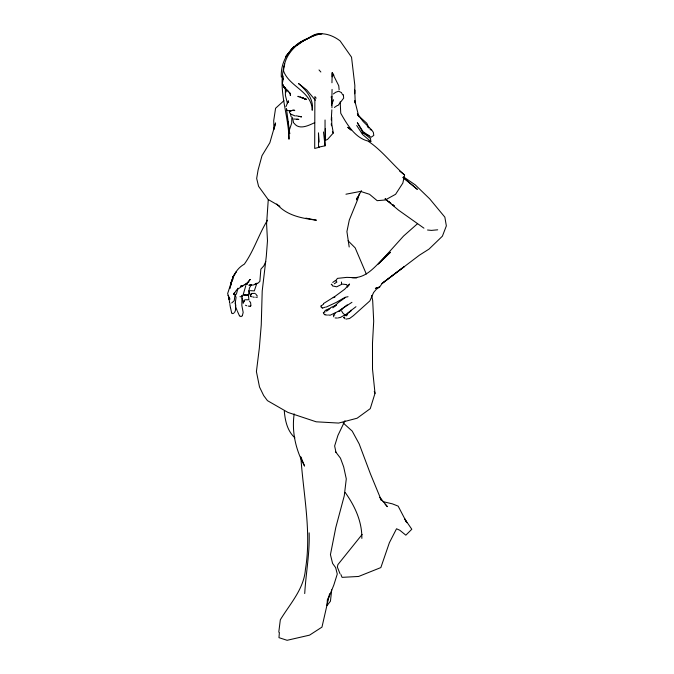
<?xml version="1.0" encoding="UTF-8"?>
<svg xmlns="http://www.w3.org/2000/svg" width="674" height="674" viewBox="0 0 674 674"><rect width="100%" height="100%" fill="white"/><g stroke="black" fill="none" stroke-linecap="round" stroke-linejoin="round"><path stroke-width="1.01" d="M332.156 76.87L332.189 72.682L333.908 75.269M332.063 89.406L331.734 105.422M332.198 103.459L332.223 101.808M354.634 93.762L354.718 89.895L355.282 103.181L354.895 101.378M331.953 82.767L332.189 72.682L338.752 85.75L339.132 89.752M291.859 116.99L291.707 123.064L288.944 131.337L289.761 133.696L286.425 108.447M354.65 93.56L354.853 85.556L351.533 57.164L340.1 40.895C331.296 34.079 318.743 30.482 309.147 37.837M309.13 532.839C309.838 553.261 305.878 573.288 304.724 593.558M281.336 77.139C280.224 59.691 292.061 44.071 308.288 38.342L299.264 43.01L295.557 46.068M319.147 142.079L318.473 132.904L318.575 147.168L325.045 145.803L325.045 119.997M331.852 109.828L331.263 119.972M331.962 107.747L331.718 96.559M327.37 599.683L326.983 605.648L330.445 601.2L331.709 589.86M343.572 317.547L345.037 318.794M229.531 302.028L229.455 303.047L230.095 303.275M290.469 93.442L290.342 95.565L290.149 93.644L284.184 87.039L285.481 88.294M289.584 110.848L289.466 112.364L290.502 113.99L295.212 115.995M279.373 632.557L278.969 637.663L287.099 640.3L309.577 635.135L321.97 627.115L329.578 593.727M294.184 413.887C291.547 431.933 295.835 450.224 304.589 466.079L301.202 457.705M278.783 632.136L280.325 619.794C290.09 603.719 303.932 589.025 305.423 569.437C311.641 531.904 303.351 494.261 300.823 456.77M268.244 199.925L266.592 223.928L267.485 240.736L266.297 256.331L262.211 290.966L261.251 324.978L259.33 348.121L256.415 371.601L259.507 386.977L263.66 395.545L267.435 400.634L287.882 412.395L316.199 421.806L338.651 423.07L357.11 418.217L370.262 408.638L375.014 393.304L372.511 369.066L372.495 343.1L373.699 321.237L372.68 300.486L371.644 295.524M230.095 288.421L231.022 282.263L233.128 278.893M257.333 297.242L255.758 297.259M248.832 290.604L250.442 295.659L251.832 293.426M284.74 63.92C276.963 88.808 288.683 114.016 288.986 139.198L288.346 121.901M351.019 310.15L350.851 311.203L348.306 312.778L346.343 315.853L347.565 313.966L344.81 315.676M333.335 315.508L333.782 316.839M282.516 82.472L283.307 78.748L283.223 79.557L283.147 75.968M368.358 141.329C382.141 150.58 392.133 164.17 404.585 174.962L402.833 183.101L395.596 194.289L385.275 199.976L377.179 200.675L369.495 194.272L360.531 191.399L345.947 194.213M242.328 315.761L243.171 312.424L241.848 305.465L241.924 298.279M274.183 128.658L275.556 122.938L269.844 142.778L261.992 155.669L258.1 169.958L256.668 178.442L258.563 186.31L268.1 199.462L279.887 206.278M237.939 288.211L236.515 293.763L235.352 295.397L236.06 297.461L235.192 303.435L235.765 305.052L235.42 310.588L234.594 312.45M332.071 103.577L333.588 99.752M328.398 597.442L327.572 600.374L333.798 585.116L337.278 574.046L335.652 567.651L332.585 563.397L330.437 554.618L335.795 527.498L344.279 495.761L346.284 478.885L343.664 466.838L340.463 458.168L335.559 451.749M359.309 193.842L357.608 199.681L349.301 220.036L346.916 231.57L349.183 247.004M323.537 312.567L323.747 313.806L324.952 314.488M357.481 196.918L356.453 199.866L361.416 190.632M244.283 300.275L243.12 303.199L244.46 300.722M285.97 106.61L288.405 100.788L288.59 102.431M321.094 306.047L321.161 307.243L322.29 307.917M344.97 420.728L337.944 435.379L334.641 445.952L335.972 452.38M256.912 283.122L254.292 290.89L250.442 290.671M250.677 305.853L249.616 306.443L248.167 306.004M244.165 284.495L247.223 284.361L244.957 284.681L248.765 282.035L243.078 285.751L240.365 286.29L243.036 285.65L236.616 289.896L233.541 294.605L234.308 292.912M265.767 261.588L263.879 265.792L260.855 269.187L259.861 281.378L258.125 283.046L253.432 284.992L248.858 285.245L250.585 284.765M242.025 315.988L240.955 316.637L239.877 315.946M245.816 285.666L242.96 295.381L241.696 296.779L239.969 296.686M250.442 295.659L251.621 293.468L255.126 293.375M348.399 286.121L349.562 284.015L344.675 289.247L333.234 297.689L334.911 297.158L333.445 297.318L323.545 303.544M267.485 220.221C258.749 234.383 253.929 250.652 244.333 264.157C236.38 268.555 232.303 276.947 230.677 285.54L233.238 276.332L236.077 272.026L232.816 277.646L233.238 276.332L227.652 293.552L228.57 296.417M251.444 284.521L249.405 288.059L248.58 294.732L247.67 295.119L248.453 295.49L248.9 299.736L244.822 299.795M233.912 313.056L232.791 313.637L231.949 313.174M338.003 105.506L343.673 98.134L343.361 94.908M335.551 280.814L337.472 278.37L346.807 277.376L356.79 277.739L351.727 277.595C369.082 278.868 377.929 261.369 390.499 252.253L378.881 263.517M362.157 534.423L337.876 564.644L337.362 567.104L339.999 573.658M378.156 264.225L403.507 236.094L417.551 223.675M331.701 117.2L331.785 124.134L333.285 133.014L327.572 139.383L325.525 140.302L325.331 128.658M332.88 307.824L338.188 302.685L345.122 297.664M333.908 314.497L335.441 312.947M320.942 306.021L323.596 304.185M283.914 100.712L275.582 108.261L273.72 120.612L273.956 129.61M231.704 302.963L234.232 300.756L235.049 294.412L234.148 293.274M324.312 311.472L326.048 309.947L329.889 308.507L326.57 311.059L330.968 307.487L336.343 305.061L334.355 306.729M331.018 97.081L331.81 96.407M292.583 48.503L291.101 49.724L292.76 48.528M355.973 306.695L345.054 315.162M331.473 284.167L331.313 284.672L332.577 285.077M341.634 309.164L347.236 304.85M332.745 282.448L335.163 280.67L336.174 280.889L336.865 282.077L334.329 283.746M333.386 93.956L335.669 92.287L338.677 91.234L341.634 92.675M296.914 45.52L304.395 40.12L299.264 43.01L313.073 35.756L309.08 37.913M323.259 312.694L325.163 311.919M334.371 107.452L337.295 105.506M342.19 309.206L339.384 311.472L338.382 311.531M351.946 302.314L337.859 311.523L330.159 315.221L328.474 315.002M254.612 284.42L256.145 283.552M325.458 307.083L322.298 308.136M314.707 122.643C308.549 125.516 299.163 130.377 294.058 123.19M326.309 307.032L336.267 302.39L345.139 297.301L348.037 296.712M317.606 34.736C300.671 39.202 284.158 52.26 283.56 70.972C289.171 86.786 311.952 91.403 312.205 110.275C314.092 99.297 306.223 90.131 298.472 83.5L306.662 89.878L315.322 100.199M338.297 317.901L340.522 317.37L344.945 314.876L343.133 313.452L341.6 310.992M319.518 147.176L314.691 148.448L314.884 96.534L316.165 98.168M315.39 35.166L312.61 35.789L315.887 34.256L321.894 33.7L320.04 34.121M286.88 110.089L289.559 111.058L293.443 110.199L294.496 110.25L292.154 110.401L294.791 110.578M347.666 318.794L349.494 318.558L353.387 315.685L369.874 300.907L373.607 292.499L376.387 289.197L379.631 287.023L382.343 283.19L404.156 266.685L382.006 283.527L419.464 255.151L428.993 249.119L442.397 236.186L446.348 225.9L444.857 217.154L429.667 198.822L415.268 184.895L403.482 176.824M246.954 294.993L248.58 294.732L246.549 295.279L243.887 294.782L245.387 295.01M343.934 317.252L344.785 317.125M289.559 111.058L291.362 110.822M346.099 319.08L346.992 318.987M437.687 229.817L431.419 230.39L427.535 230.011M298.413 96.348L297.798 96.399L303.721 98.505L300.023 96.744M243.996 295.161L246.465 295.001M333.765 315.171L334.776 315.154M337.379 318.052L335.121 317.943M294.058 119.003L298.835 119.416L296.821 119.205M327.505 315.078L324.868 314.851M299.045 116.391L301.168 116.754L296.088 115.785M341.667 284.04L346.798 284.596L347.514 287.208M306.384 99.305L303.721 98.328L306.443 99.314M370.043 129.669L371.585 129.855L373.337 132.331L373.809 135.398L371.012 137.294L363.101 131.649L357.346 122.719L362.856 132.449L370.548 138.591L370.826 141.591C355.923 139.611 347.481 125.153 340.749 113.257L340.185 101.825M252.986 297.057L254.267 297.226M305.87 218.123L316.409 220.213C301.969 218.25 286.821 215.756 276.77 203.995M332.493 285.911L336.671 286.821L341.516 284.428L341.482 282.01M250.391 296.375L252.009 296.737M382.849 501.599L392.369 503.849L398.157 506.132L406.801 522.687L404.442 518.525L411.797 529.25L405.841 535.173L399.8 530.253L396.531 528.77L389.378 542.713L380.852 567.575L358.627 576.455L342.055 577.357L340.901 574.509M289.593 110.797L290.401 111.067M361.887 132.609L369.116 135.575M245.488 305.229L246.625 305.735M362.005 132.18L364.718 133.401M351.617 129.88L347.733 127.293L350.691 129.989M423.938 228.166L398.486 210.12L385.199 198.948M385.124 199.015L390.962 203.422M392.622 204.685L394.29 205.941L392.664 204.66M399.657 171.112L404.585 174.962M385.326 198.881L386.96 200.17M388.586 201.45L390.221 202.731M403.018 177.599L417.358 189.377L403.044 177.363M367.322 126.661L368.905 127.984L366.816 123.266L357.86 115.161M300.958 116.636L301.421 117.023M370.826 141.591L362.57 134.463L356.706 125.499M343.083 422.868L352.207 431.099L359.158 443.88L370.397 473.788L381.4 500.445L379.866 497.311L387.382 506.688L385.107 504.135M288.809 91.647L284.369 87.654L282.566 84.115L284.369 87.654L282.996 85.488M371.585 129.855L363.084 121.421L357.355 113.704M348.07 240.787L355.181 247.88L366.302 273.998M319.013 69.944L320.858 72.008M341.777 93.501L343.403 95.379M255.732 294.024L257.316 296.029M294.892 437.822C287.343 430.981 285.153 420.846 284.293 411.123M250.189 305.516L250.703 306.173M249.49 301.076L250.593 302.677L250.93 305.625M332.425 131.607L333.285 133.014M289.567 92.414L290.267 93.568M345.24 492.526C354.878 506.056 362.081 521.508 361.854 538.4M357.599 114.428L358.821 116.669L354.76 100.578M228.006 295.313L229.994 299.121M239.523 315.963L237.475 311.413M237.155 310.604L235.538 306.931L235.394 302.71M241.595 295.397L243.162 302.163M374.264 391.4L375.014 393.304M231.637 312.98L230.618 308.161M291.025 116.526L290.57 114.041M287.377 103.265L285.422 95.422L285.363 88.816L285.928 91.934L285.363 88.816M292.642 117.857L293.527 122.735M229.868 304.421L230.441 307.698M331.229 123.856L331.524 125.794M323.503 131.969L325.045 145.803M228.848 299.391L228.562 296.611L229.556 301.868M250.147 279.483L247.189 283.223L250.147 279.483M287.638 54.198L285.473 56.902L293.99 46.733L287.638 54.198M379.631 287.023L375.393 288.396L379.631 287.023M305.263 99.162L301.8 97.435L305.263 99.162M284.9 87.696L283.931 87.098L284.9 87.696"/></g></svg>
